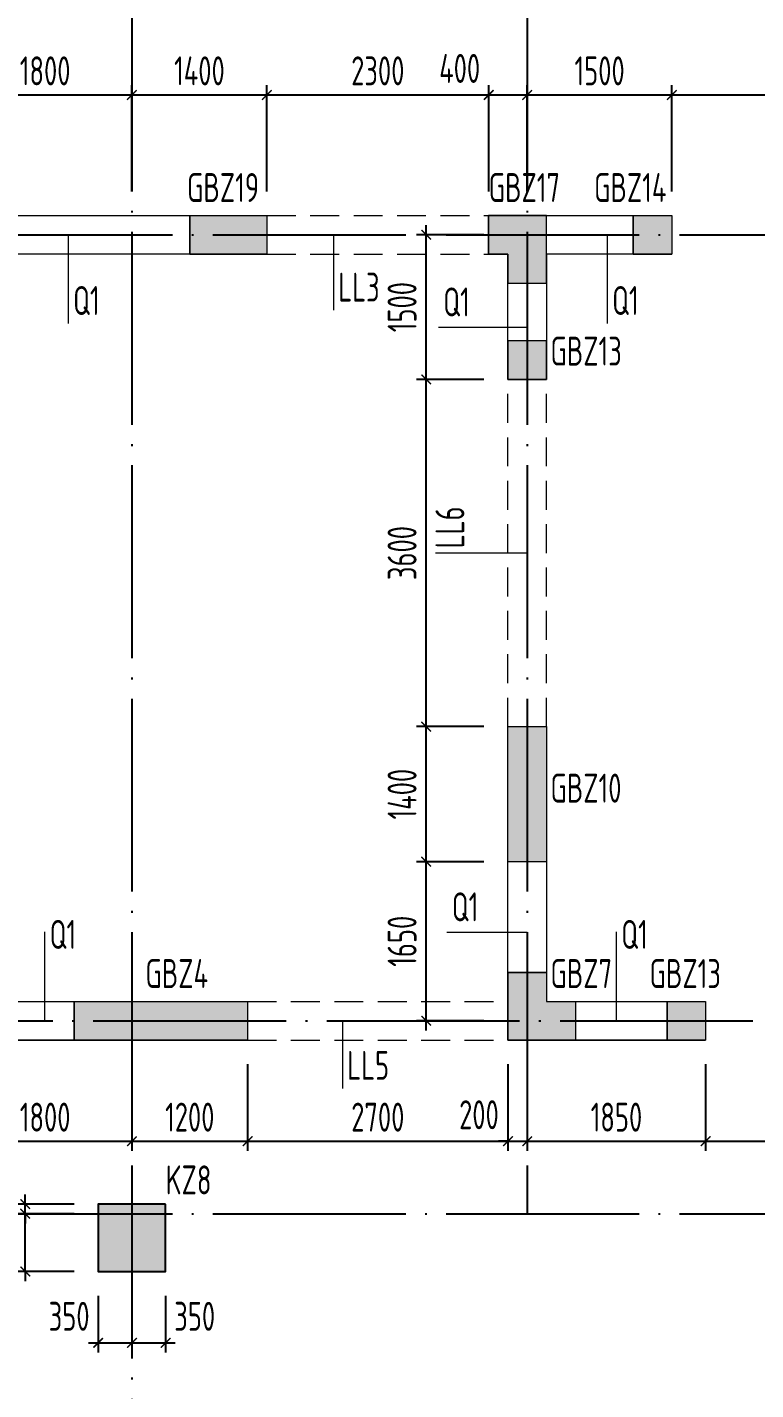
# Model space of a CAD drawing. Header units: millimetres. Extents: x -202076 to 1082610, y -439651 to 179350.
# Drawn here: x 126658 to 134213, y -130906 to -116779 of the extents above; entities that cross this region are included whole.
import ezdxf
from ezdxf.enums import TextEntityAlignment as Align

# ---------------------------------------------------------------- set-up
doc = ezdxf.new("R2010")
doc.units = ezdxf.units.MM
doc.header["$LTSCALE"] = 1000
for name, pattern in [('DASHED', [0.75, 0.5, -0.25]), ('DOTE', [2.42, 2, -0.2, 0.02, -0.2]), ('短虚线', [187.5, 125, -62.5])]:
    doc.linetypes.add(name, pattern=pattern)
doc.layers.add('A_AXIS-轴线', color=36, linetype='DOTE')
doc.layers.add('COLU', color=5, linetype='Continuous')
for name, color, linetype, lineweight in [('BEAM', 4, 'DASHED', 0), ('COLU_TEXT', 6, 'Continuous', 0), ('DIM', 3, 'Continuous', 0), ('WALL', 2, 'Continuous', 0), ('墙柱名称编号', 7, 'Continuous', 18), ('墙柱轮廓', 7, 'Continuous', 18), ('墙梁名称编号', 3, 'Continuous', 18), ('墙梁标注引线', 3, 'Continuous', 18), ('墙身名称编号', 3, 'Continuous', 18), ('墙身标注引线', 3, 'Continuous', 18), ('边缘构件填充', 253, 'Continuous', 18)]:
    doc.layers.add(name, color=color, linetype=linetype, lineweight=lineweight)
doc.styles.add('TSSD_Dimension', font='tssdeng.shx', dxfattribs={"width": 0.7, "bigfont": 'hztxt.shx'})
doc.styles.add('TSSD_Rein', font='tssdeng.shx', dxfattribs={"width": 0.7, "bigfont": 'hztxt.shx'})
doc.dimstyles.new('TSSD_100_100', dxfattribs={"dimtxt": 300, "dimasz": 100, "dimexe": 100, "dimexo": 250, "dimgap": 100, "dimtad": 1, "dimdec": 0, "dimzin": 0, "dimdsep": 46, "dimtxsty": 'TSSD_Dimension', "dimblk": 'ARCHTICK', "dimcen": 0, "dimdle": 100, "dimclrt": 7, "dimadec": 0, "dimazin": 0, "dimtfac": 1, "dimtdec": 0, "dimtix": 1, "dimtmove": 2, "dimatfit": 3, "dimfxl": 1, "dimtolj": 1, "dimtzin": 0, "dimarcsym": 0})

# ---------------------------------------------------------------- blocks, each defined once
blk = doc.blocks.new('_ARCHTICK')
at = {"color": 0, "linetype": 'ByBlock', "const_width": 0.15}
blk.add_lwpolyline([(-0.5, -0.5), (0.5, 0.5)], dxfattribs=at)
blk = doc.blocks.new('*D729')
at = {"layer": 'Defpoints', "color": 0, "transparency": 16777216}
for p in [(126637, -129081), (127393, -129081), (127393, -129681)]:
    blk.add_point(p, dxfattribs=at)
at = {"layer": 'DIM', "color": 0, "lineweight": -2, "transparency": 16777216}
for p, q in [((126637, -129081), (126637, -128981)), ((127143, -129081), (126537, -129081)), ((126637, -129681), (126637, -129081)), ((127143, -129681), (126537, -129681)), ((126637, -129681), (126637, -129781))]:
    blk.add_line(p, q, dxfattribs=at)
at = {"layer": 'DIM', "color": 0, "lineweight": -2, "transparency": 16777216, "xscale": 100, "yscale": 100, "zscale": 100}
for p, rotation in [((126637, -129081), 270), ((126637, -129681), 90)]:
    blk.add_blockref('_ARCHTICK', p, dxfattribs=dict(at, rotation=rotation))
at = {"layer": 'DIM', "color": 7, "transparency": 16777216, "insert": (126387, -129381), "char_height": 300, "attachment_point": 5, "rotation": 90, "style": 'TSSD_Dimension'}
blk.add_mtext('\\A1;600', dxfattribs=at)
blk = doc.blocks.new('*D730')
at = {"layer": 'Defpoints', "color": 0, "transparency": 16777216}
for p in [(126637, -128981), (127393, -128981), (127393, -129081)]:
    blk.add_point(p, dxfattribs=at)
at = {"layer": 'DIM', "color": 0, "lineweight": -2, "transparency": 16777216}
for p, q in [((127143, -128981), (126537, -128981)), ((126637, -128981), (126637, -128881)), ((126637, -129081), (126637, -128981)), ((127143, -129081), (126537, -129081)), ((126637, -129081), (126637, -129181))]:
    blk.add_line(p, q, dxfattribs=at)
at = {"layer": 'DIM', "color": 0, "lineweight": -2, "transparency": 16777216, "xscale": 100, "yscale": 100, "zscale": 100}
for p, rotation in [((126637, -128981), 270), ((126637, -129081), 90)]:
    blk.add_blockref('_ARCHTICK', p, dxfattribs=dict(at, rotation=rotation))
at = {"layer": 'DIM', "color": 7, "transparency": 16777216, "insert": (126362, -128699), "char_height": 300, "attachment_point": 5, "rotation": 90, "style": 'TSSD_Dimension'}
blk.add_mtext('\\A1;100', dxfattribs=at)
blk = doc.blocks.new('*D731')
at = {"layer": 'Defpoints', "color": 0, "transparency": 16777216}
for p in [(127393, -129681), (127743, -129681), (127743, -130420)]:
    blk.add_point(p, dxfattribs=at)
at = {"layer": 'DIM', "color": 0, "lineweight": -2, "transparency": 16777216}
for p, q in [((127393, -129931), (127393, -130520)), ((127743, -129931), (127743, -130520)), ((127293, -130420), (127843, -130420))]:
    blk.add_line(p, q, dxfattribs=at)
at = {"layer": 'DIM', "color": 0, "lineweight": -2, "transparency": 16777216, "xscale": 100, "yscale": 100, "zscale": 100, "rotation": 180}
blk.add_blockref('_ARCHTICK', (127393, -130420), dxfattribs=at)
at = {"layer": 'DIM', "color": 0, "lineweight": -2, "transparency": 16777216, "xscale": 100, "yscale": 100, "zscale": 100}
blk.add_blockref('_ARCHTICK', (127743, -130420), dxfattribs=at)
at = {"layer": 'DIM', "color": 7, "transparency": 16777216, "insert": (127092, -130145), "char_height": 300, "attachment_point": 5, "style": 'TSSD_Dimension'}
blk.add_mtext('\\A1;350', dxfattribs=at)
blk = doc.blocks.new('*D732')
at = {"layer": 'Defpoints', "color": 0, "transparency": 16777216}
for p in [(127743, -129681), (128093, -129681), (128093, -130420)]:
    blk.add_point(p, dxfattribs=at)
at = {"layer": 'DIM', "color": 0, "lineweight": -2, "transparency": 16777216}
for p, q in [((127743, -129931), (127743, -130520)), ((128093, -129931), (128093, -130520)), ((127643, -130420), (128193, -130420))]:
    blk.add_line(p, q, dxfattribs=at)
at = {"layer": 'DIM', "color": 0, "lineweight": -2, "transparency": 16777216, "xscale": 100, "yscale": 100, "zscale": 100, "rotation": 180}
blk.add_blockref('_ARCHTICK', (127743, -130420), dxfattribs=at)
at = {"layer": 'DIM', "color": 0, "lineweight": -2, "transparency": 16777216, "xscale": 100, "yscale": 100, "zscale": 100}
blk.add_blockref('_ARCHTICK', (128093, -130420), dxfattribs=at)
at = {"layer": 'DIM', "color": 7, "transparency": 16777216, "insert": (128394, -130145), "char_height": 300, "attachment_point": 5, "style": 'TSSD_Dimension'}
blk.add_mtext('\\A1;350', dxfattribs=at)
blk = doc.blocks.new('*D762')
at = {"layer": 'Defpoints', "color": 0, "transparency": 16777216}
for p in [(125943, -127281), (127743, -127281), (127743, -128330)]:
    blk.add_point(p, dxfattribs=at)
at = {"layer": 'DIM', "color": 0, "lineweight": -2, "transparency": 16777216}
for p, q in [((125943, -127531), (125943, -128430)), ((127743, -127531), (127743, -128430)), ((125843, -128330), (127843, -128330))]:
    blk.add_line(p, q, dxfattribs=at)
at = {"layer": 'DIM', "color": 0, "lineweight": -2, "transparency": 16777216, "xscale": 100, "yscale": 100, "zscale": 100, "rotation": 180}
blk.add_blockref('_ARCHTICK', (125943, -128330), dxfattribs=at)
at = {"layer": 'DIM', "color": 0, "lineweight": -2, "transparency": 16777216, "xscale": 100, "yscale": 100, "zscale": 100}
blk.add_blockref('_ARCHTICK', (127743, -128330), dxfattribs=at)
at = {"layer": 'DIM', "color": 7, "transparency": 16777216, "insert": (126843, -128080), "char_height": 300, "attachment_point": 5, "style": 'TSSD_Dimension'}
blk.add_mtext('\\A1;1800', dxfattribs=at)
blk = doc.blocks.new('*D763')
at = {"layer": 'Defpoints', "color": 0, "transparency": 16777216}
for p in [(127743, -127281), (128943, -127281), (128943, -128330)]:
    blk.add_point(p, dxfattribs=at)
at = {"layer": 'DIM', "color": 0, "lineweight": -2, "transparency": 16777216}
for p, q in [((127743, -127531), (127743, -128430)), ((128943, -127531), (128943, -128430)), ((127643, -128330), (129043, -128330))]:
    blk.add_line(p, q, dxfattribs=at)
at = {"layer": 'DIM', "color": 0, "lineweight": -2, "transparency": 16777216, "xscale": 100, "yscale": 100, "zscale": 100, "rotation": 180}
blk.add_blockref('_ARCHTICK', (127743, -128330), dxfattribs=at)
at = {"layer": 'DIM', "color": 0, "lineweight": -2, "transparency": 16777216, "xscale": 100, "yscale": 100, "zscale": 100}
blk.add_blockref('_ARCHTICK', (128943, -128330), dxfattribs=at)
at = {"layer": 'DIM', "color": 7, "transparency": 16777216, "insert": (128343, -128080), "char_height": 300, "attachment_point": 5, "style": 'TSSD_Dimension'}
blk.add_mtext('\\A1;1200', dxfattribs=at)
blk = doc.blocks.new('*D764')
at = {"layer": 'Defpoints', "color": 0, "transparency": 16777216}
for p in [(128943, -127281), (131643, -127281), (131643, -128330)]:
    blk.add_point(p, dxfattribs=at)
at = {"layer": 'DIM', "color": 0, "lineweight": -2, "transparency": 16777216}
for p, q in [((128943, -127531), (128943, -128430)), ((131643, -127531), (131643, -128430)), ((128843, -128330), (131743, -128330))]:
    blk.add_line(p, q, dxfattribs=at)
at = {"layer": 'DIM', "color": 0, "lineweight": -2, "transparency": 16777216, "xscale": 100, "yscale": 100, "zscale": 100, "rotation": 180}
blk.add_blockref('_ARCHTICK', (128943, -128330), dxfattribs=at)
at = {"layer": 'DIM', "color": 0, "lineweight": -2, "transparency": 16777216, "xscale": 100, "yscale": 100, "zscale": 100}
blk.add_blockref('_ARCHTICK', (131643, -128330), dxfattribs=at)
at = {"layer": 'DIM', "color": 7, "transparency": 16777216, "insert": (130293, -128080), "char_height": 300, "attachment_point": 5, "style": 'TSSD_Dimension'}
blk.add_mtext('\\A1;2700', dxfattribs=at)
blk = doc.blocks.new('*D765')
at = {"layer": 'Defpoints', "color": 0, "transparency": 16777216}
for p in [(131643, -127281), (131843, -127281), (131843, -128330)]:
    blk.add_point(p, dxfattribs=at)
at = {"layer": 'DIM', "color": 0, "lineweight": -2, "transparency": 16777216}
for p, q in [((131643, -127531), (131643, -128430)), ((131843, -127531), (131843, -128430)), ((131643, -128330), (131543, -128330)), ((131643, -128330), (131843, -128330)), ((131843, -128330), (131943, -128330))]:
    blk.add_line(p, q, dxfattribs=at)
at = {"layer": 'DIM', "color": 0, "lineweight": -2, "transparency": 16777216, "xscale": 100, "yscale": 100, "zscale": 100}
blk.add_blockref('_ARCHTICK', (131643, -128330), dxfattribs=at)
at = {"layer": 'DIM', "color": 0, "lineweight": -2, "transparency": 16777216, "xscale": 100, "yscale": 100, "zscale": 100, "rotation": 180}
blk.add_blockref('_ARCHTICK', (131843, -128330), dxfattribs=at)
at = {"layer": 'DIM', "color": 7, "transparency": 16777216, "insert": (131342, -128055), "char_height": 300, "attachment_point": 5, "style": 'TSSD_Dimension'}
blk.add_mtext('\\A1;200', dxfattribs=at)
blk = doc.blocks.new('*D766')
at = {"layer": 'Defpoints', "color": 0, "transparency": 16777216}
for p in [(131843, -127281), (133693, -127281), (133693, -128330)]:
    blk.add_point(p, dxfattribs=at)
at = {"layer": 'DIM', "color": 0, "lineweight": -2, "transparency": 16777216}
for p, q in [((131843, -127531), (131843, -128430)), ((133693, -127531), (133693, -128430)), ((131743, -128330), (133793, -128330))]:
    blk.add_line(p, q, dxfattribs=at)
at = {"layer": 'DIM', "color": 0, "lineweight": -2, "transparency": 16777216, "xscale": 100, "yscale": 100, "zscale": 100, "rotation": 180}
blk.add_blockref('_ARCHTICK', (131843, -128330), dxfattribs=at)
at = {"layer": 'DIM', "color": 0, "lineweight": -2, "transparency": 16777216, "xscale": 100, "yscale": 100, "zscale": 100}
blk.add_blockref('_ARCHTICK', (133693, -128330), dxfattribs=at)
at = {"layer": 'DIM', "color": 7, "transparency": 16777216, "insert": (132768, -128080), "char_height": 300, "attachment_point": 5, "style": 'TSSD_Dimension'}
blk.add_mtext('\\A1;1850', dxfattribs=at)
blk = doc.blocks.new('*D767')
at = {"layer": 'Defpoints', "color": 0, "transparency": 16777216}
for p in [(133693, -127281), (136143, -127281), (136143, -128330)]:
    blk.add_point(p, dxfattribs=at)
at = {"layer": 'DIM', "color": 0, "lineweight": -2, "transparency": 16777216}
for p, q in [((133693, -127531), (133693, -128430)), ((136143, -127531), (136143, -128430)), ((133593, -128330), (136243, -128330))]:
    blk.add_line(p, q, dxfattribs=at)
at = {"layer": 'DIM', "color": 0, "lineweight": -2, "transparency": 16777216, "xscale": 100, "yscale": 100, "zscale": 100, "rotation": 180}
blk.add_blockref('_ARCHTICK', (133693, -128330), dxfattribs=at)
at = {"layer": 'DIM', "color": 0, "lineweight": -2, "transparency": 16777216, "xscale": 100, "yscale": 100, "zscale": 100}
blk.add_blockref('_ARCHTICK', (136143, -128330), dxfattribs=at)
at = {"layer": 'DIM', "color": 7, "transparency": 16777216, "insert": (134918, -128080), "char_height": 300, "attachment_point": 5, "style": 'TSSD_Dimension'}
blk.add_mtext('\\A1;2450', dxfattribs=at)
blk = doc.blocks.new('*D789')
at = {"layer": 'Defpoints', "color": 0, "transparency": 16777216}
for p in [(127743, -117481), (125943, -118731), (127743, -118731)]:
    blk.add_point(p, dxfattribs=at)
at = {"layer": 'DIM', "color": 0, "lineweight": -2, "transparency": 16777216}
for p, q in [((125943, -118481), (125943, -117381)), ((127743, -118481), (127743, -117381)), ((125843, -117481), (127843, -117481))]:
    blk.add_line(p, q, dxfattribs=at)
at = {"layer": 'DIM', "color": 0, "lineweight": -2, "transparency": 16777216, "xscale": 100, "yscale": 100, "zscale": 100, "rotation": 180}
blk.add_blockref('_ARCHTICK', (125943, -117481), dxfattribs=at)
at = {"layer": 'DIM', "color": 0, "lineweight": -2, "transparency": 16777216, "xscale": 100, "yscale": 100, "zscale": 100}
blk.add_blockref('_ARCHTICK', (127743, -117481), dxfattribs=at)
at = {"layer": 'DIM', "color": 7, "transparency": 16777216, "insert": (126843, -117231), "char_height": 300, "attachment_point": 5, "style": 'TSSD_Dimension'}
blk.add_mtext('\\A1;1800', dxfattribs=at)
blk = doc.blocks.new('*D790')
at = {"layer": 'Defpoints', "color": 0, "transparency": 16777216}
for p in [(129143, -117481), (127743, -118731), (129143, -118731)]:
    blk.add_point(p, dxfattribs=at)
at = {"layer": 'DIM', "color": 0, "lineweight": -2, "transparency": 16777216}
for p, q in [((127743, -118481), (127743, -117381)), ((129143, -118481), (129143, -117381)), ((127643, -117481), (129243, -117481))]:
    blk.add_line(p, q, dxfattribs=at)
at = {"layer": 'DIM', "color": 0, "lineweight": -2, "transparency": 16777216, "xscale": 100, "yscale": 100, "zscale": 100, "rotation": 180}
blk.add_blockref('_ARCHTICK', (127743, -117481), dxfattribs=at)
at = {"layer": 'DIM', "color": 0, "lineweight": -2, "transparency": 16777216, "xscale": 100, "yscale": 100, "zscale": 100}
blk.add_blockref('_ARCHTICK', (129143, -117481), dxfattribs=at)
at = {"layer": 'DIM', "color": 7, "transparency": 16777216, "insert": (128443, -117231), "char_height": 300, "attachment_point": 5, "style": 'TSSD_Dimension'}
blk.add_mtext('\\A1;1400', dxfattribs=at)
blk = doc.blocks.new('*D791')
at = {"layer": 'Defpoints', "color": 0, "transparency": 16777216}
for p in [(131443, -117481), (129143, -118731), (131443, -118731)]:
    blk.add_point(p, dxfattribs=at)
at = {"layer": 'DIM', "color": 0, "lineweight": -2, "transparency": 16777216}
for p, q in [((129143, -118481), (129143, -117381)), ((131443, -118481), (131443, -117381)), ((129043, -117481), (131543, -117481))]:
    blk.add_line(p, q, dxfattribs=at)
at = {"layer": 'DIM', "color": 0, "lineweight": -2, "transparency": 16777216, "xscale": 100, "yscale": 100, "zscale": 100, "rotation": 180}
blk.add_blockref('_ARCHTICK', (129143, -117481), dxfattribs=at)
at = {"layer": 'DIM', "color": 0, "lineweight": -2, "transparency": 16777216, "xscale": 100, "yscale": 100, "zscale": 100}
blk.add_blockref('_ARCHTICK', (131443, -117481), dxfattribs=at)
at = {"layer": 'DIM', "color": 7, "transparency": 16777216, "insert": (130293, -117231), "char_height": 300, "attachment_point": 5, "style": 'TSSD_Dimension'}
blk.add_mtext('\\A1;2300', dxfattribs=at)
blk = doc.blocks.new('*D792')
at = {"layer": 'Defpoints', "color": 0, "transparency": 16777216}
for p in [(131843, -117481), (131443, -118731), (131843, -118731)]:
    blk.add_point(p, dxfattribs=at)
at = {"layer": 'DIM', "color": 0, "lineweight": -2, "transparency": 16777216}
for p, q in [((131443, -118481), (131443, -117381)), ((131843, -118481), (131843, -117381)), ((131343, -117481), (131943, -117481))]:
    blk.add_line(p, q, dxfattribs=at)
at = {"layer": 'DIM', "color": 0, "lineweight": -2, "transparency": 16777216, "xscale": 100, "yscale": 100, "zscale": 100, "rotation": 180}
blk.add_blockref('_ARCHTICK', (131443, -117481), dxfattribs=at)
at = {"layer": 'DIM', "color": 0, "lineweight": -2, "transparency": 16777216, "xscale": 100, "yscale": 100, "zscale": 100}
blk.add_blockref('_ARCHTICK', (131843, -117481), dxfattribs=at)
at = {"layer": 'DIM', "color": 7, "transparency": 16777216, "insert": (131142, -117206), "char_height": 300, "attachment_point": 5, "style": 'TSSD_Dimension'}
blk.add_mtext('\\A1;400', dxfattribs=at)
blk = doc.blocks.new('*D793')
at = {"layer": 'Defpoints', "color": 0, "transparency": 16777216}
for p in [(133343, -117481), (131843, -118731), (133343, -118731)]:
    blk.add_point(p, dxfattribs=at)
at = {"layer": 'DIM', "color": 0, "lineweight": -2, "transparency": 16777216}
for p, q in [((131843, -118481), (131843, -117381)), ((133343, -118481), (133343, -117381)), ((131743, -117481), (133443, -117481))]:
    blk.add_line(p, q, dxfattribs=at)
at = {"layer": 'DIM', "color": 0, "lineweight": -2, "transparency": 16777216, "xscale": 100, "yscale": 100, "zscale": 100, "rotation": 180}
blk.add_blockref('_ARCHTICK', (131843, -117481), dxfattribs=at)
at = {"layer": 'DIM', "color": 0, "lineweight": -2, "transparency": 16777216, "xscale": 100, "yscale": 100, "zscale": 100}
blk.add_blockref('_ARCHTICK', (133343, -117481), dxfattribs=at)
at = {"layer": 'DIM', "color": 7, "transparency": 16777216, "insert": (132593, -117231), "char_height": 300, "attachment_point": 5, "style": 'TSSD_Dimension'}
blk.add_mtext('\\A1;1500', dxfattribs=at)
blk = doc.blocks.new('*D794')
at = {"layer": 'Defpoints', "color": 0, "transparency": 16777216}
for p in [(136143, -117481), (133343, -118731), (136143, -118731)]:
    blk.add_point(p, dxfattribs=at)
at = {"layer": 'DIM', "color": 0, "lineweight": -2, "transparency": 16777216}
for p, q in [((133343, -118481), (133343, -117381)), ((136143, -118481), (136143, -117381)), ((133243, -117481), (136243, -117481))]:
    blk.add_line(p, q, dxfattribs=at)
at = {"layer": 'DIM', "color": 0, "lineweight": -2, "transparency": 16777216, "xscale": 100, "yscale": 100, "zscale": 100, "rotation": 180}
blk.add_blockref('_ARCHTICK', (133343, -117481), dxfattribs=at)
at = {"layer": 'DIM', "color": 0, "lineweight": -2, "transparency": 16777216, "xscale": 100, "yscale": 100, "zscale": 100}
blk.add_blockref('_ARCHTICK', (136143, -117481), dxfattribs=at)
at = {"layer": 'DIM', "color": 7, "transparency": 16777216, "insert": (134743, -117231), "char_height": 300, "attachment_point": 5, "style": 'TSSD_Dimension'}
blk.add_mtext('\\A1;2800', dxfattribs=at)
blk = doc.blocks.new('*D803')
at = {"layer": 'Defpoints', "color": 0, "transparency": 16777216}
for p in [(130795, -125431), (131643, -125431), (131643, -127081)]:
    blk.add_point(p, dxfattribs=at)
at = {"layer": 'DIM', "color": 0, "lineweight": -2, "transparency": 16777216}
for p, q in [((131393, -125431), (130695, -125431)), ((130795, -127181), (130795, -125331)), ((131393, -127081), (130695, -127081))]:
    blk.add_line(p, q, dxfattribs=at)
at = {"layer": 'DIM', "color": 0, "lineweight": -2, "transparency": 16777216, "xscale": 100, "yscale": 100, "zscale": 100}
for p, rotation in [((130795, -125431), 90), ((130795, -127081), 270)]:
    blk.add_blockref('_ARCHTICK', p, dxfattribs=dict(at, rotation=rotation))
at = {"layer": 'DIM', "color": 7, "transparency": 16777216, "insert": (130545, -126256), "char_height": 300, "attachment_point": 5, "rotation": 90, "style": 'TSSD_Dimension'}
blk.add_mtext('\\A1;1650', dxfattribs=at)
blk = doc.blocks.new('*D804')
at = {"layer": 'Defpoints', "color": 0, "transparency": 16777216}
for p in [(130795, -124031), (131643, -124031), (131643, -125431)]:
    blk.add_point(p, dxfattribs=at)
at = {"layer": 'DIM', "color": 0, "lineweight": -2, "transparency": 16777216}
for p, q in [((131393, -124031), (130695, -124031)), ((130795, -125531), (130795, -123931)), ((131393, -125431), (130695, -125431))]:
    blk.add_line(p, q, dxfattribs=at)
at = {"layer": 'DIM', "color": 0, "lineweight": -2, "transparency": 16777216, "xscale": 100, "yscale": 100, "zscale": 100}
for p, rotation in [((130795, -124031), 90), ((130795, -125431), 270)]:
    blk.add_blockref('_ARCHTICK', p, dxfattribs=dict(at, rotation=rotation))
at = {"layer": 'DIM', "color": 7, "transparency": 16777216, "insert": (130545, -124731), "char_height": 300, "attachment_point": 5, "rotation": 90, "style": 'TSSD_Dimension'}
blk.add_mtext('\\A1;1400', dxfattribs=at)
blk = doc.blocks.new('*D805')
at = {"layer": 'Defpoints', "color": 0, "transparency": 16777216}
for p in [(130795, -120431), (131643, -120431), (131643, -124031)]:
    blk.add_point(p, dxfattribs=at)
at = {"layer": 'DIM', "color": 0, "lineweight": -2, "transparency": 16777216}
for p, q in [((130795, -124131), (130795, -120331)), ((131393, -120431), (130695, -120431)), ((131393, -124031), (130695, -124031))]:
    blk.add_line(p, q, dxfattribs=at)
at = {"layer": 'DIM', "color": 0, "lineweight": -2, "transparency": 16777216, "xscale": 100, "yscale": 100, "zscale": 100}
for p, rotation in [((130795, -120431), 90), ((130795, -124031), 270)]:
    blk.add_blockref('_ARCHTICK', p, dxfattribs=dict(at, rotation=rotation))
at = {"layer": 'DIM', "color": 7, "transparency": 16777216, "insert": (130545, -122231), "char_height": 300, "attachment_point": 5, "rotation": 90, "style": 'TSSD_Dimension'}
blk.add_mtext('\\A1;3600', dxfattribs=at)
blk = doc.blocks.new('*D806')
at = {"layer": 'Defpoints', "color": 0, "transparency": 16777216}
for p in [(130795, -118931), (131643, -118931), (131643, -120431)]:
    blk.add_point(p, dxfattribs=at)
at = {"layer": 'DIM', "color": 0, "lineweight": -2, "transparency": 16777216}
for p, q in [((131393, -118931), (130695, -118931)), ((130795, -120531), (130795, -118831)), ((131393, -120431), (130695, -120431))]:
    blk.add_line(p, q, dxfattribs=at)
at = {"layer": 'DIM', "color": 0, "lineweight": -2, "transparency": 16777216, "xscale": 100, "yscale": 100, "zscale": 100}
for p, rotation in [((130795, -118931), 90), ((130795, -120431), 270)]:
    blk.add_blockref('_ARCHTICK', p, dxfattribs=dict(at, rotation=rotation))
at = {"layer": 'DIM', "color": 7, "transparency": 16777216, "insert": (130545, -119681), "char_height": 300, "attachment_point": 5, "rotation": 90, "style": 'TSSD_Dimension'}
blk.add_mtext('\\A1;1500', dxfattribs=at)

msp = doc.modelspace()

# ---------------------------------------------------------------- hatches: boundary and pattern name
at = {"layer": '边缘构件填充'}
h = msp.add_hatch(color=256, dxfattribs=at)
h.dxf.hatch_style = 1
h.paths.add_polyline_path([(129142.7, -118731), (128342.7, -118731), (128342.7, -119131), (129142.7, -119131)])
h = msp.add_hatch(color=256, dxfattribs=at)
h.dxf.hatch_style = 1
h.paths.add_polyline_path([(132042.7, -119431), (132042.7, -119131), (132042.7, -118731), (131442.7, -118731), (131442.7, -119131), (131642.7, -119131), (131642.7, -119431)])
h = msp.add_hatch(color=256, dxfattribs=at)
h.dxf.hatch_style = 1
h.paths.add_polyline_path([(133342.7, -119131), (133342.7, -118731), (132942.7, -118731), (132942.7, -119131)])
h = msp.add_hatch(color=256, dxfattribs=at)
h.dxf.hatch_style = 1
h.paths.add_polyline_path([(132042.7, -120031), (131642.7, -120031), (131642.7, -120431), (132042.7, -120431)])
h = msp.add_hatch(color=256, dxfattribs=at)
h.dxf.hatch_style = 1
h.paths.add_polyline_path([(131642.7, -125431), (131642.7, -124031), (132042.7, -124031), (132042.7, -125431)])
h = msp.add_hatch(color=256, dxfattribs=at)
h.dxf.hatch_style = 1
h.paths.add_polyline_path([(132342.7, -126881), (132042.7, -126881), (132042.7, -126581), (131642.7, -126581), (131642.7, -127281), (132342.7, -127281)])
h = msp.add_hatch(color=256, dxfattribs=at)
h.dxf.hatch_style = 1
h.paths.add_polyline_path([(127142.7, -126881), (127142.7, -127281), (128942.7, -127281), (128942.7, -126881)])
h = msp.add_hatch(color=256, dxfattribs=at)
h.dxf.hatch_style = 1
h.paths.add_polyline_path([(133692.7, -127281), (133692.7, -126881), (133292.7, -126881), (133292.7, -127281)])
h = msp.add_hatch(color=256, dxfattribs=at)
h.dxf.hatch_style = 1
h.paths.add_polyline_path([(128092.7, -128981), (127392.7, -128981), (127392.7, -129681), (128092.7, -129681)])

# ---------------------------------------------------------------- linework, layer by layer
at = {"layer": 'A_AXIS-轴线'}
for p, q in [((127742.7, -116481), (127742.7, -141681)), ((131842.7, -116481), (131842.7, -129081)), ((115242.7, -127081), (140192.7, -127081))]:
    msp.add_line(p, q, dxfattribs=at)
for points in [[(99542.7, -118931), (155943, -118931)], [(99542.7, -129081), (155943, -129081)]]:
    msp.add_lwpolyline(points, dxfattribs=at)
at = {"layer": 'BEAM', "ltscale": 0.6}
for p, q in [((129142.7, -118731), (131442.7, -118731)), ((129142.7, -119131), (131442.7, -119131)), ((131642.7, -124031), (131642.7, -120431)), ((132042.7, -124031), (132042.7, -120431)), ((128942.7, -126881), (131642.7, -126881)), ((128942.7, -127281), (131642.7, -127281))]:
    msp.add_line(p, q, dxfattribs=at)
at = {"layer": 'COLU'}
msp.add_lwpolyline([(128092.7, -128981), (127392.7, -128981), (127392.7, -129681), (128092.7, -129681)], close=True, dxfattribs=at)
at = {"layer": 'WALL'}
for points in [[(129142.7, -119131), (125942.7, -119131), (125942.7, -118731), (129142.7, -118731), (129142.7, -119131), (125942.7, -119131)], [(132042.7, -120431), (131642.7, -120431), (131642.7, -119131), (131442.7, -119131), (131442.7, -118731), (133342.7, -118731), (133342.7, -119131), (132042.7, -119131), (132042.7, -120431)], [(131642.7, -127281), (131642.7, -124031), (132042.7, -124031), (132042.7, -126881), (133692.7, -126881), (133692.7, -127281), (131642.7, -127281), (133692.7, -127281)], [(125942.7, -127281), (125942.7, -126881), (128942.7, -126881), (128942.7, -127281), (125942.7, -127281), (128942.7, -127281)]]:
    msp.add_lwpolyline(points, dxfattribs=at)
at = {"layer": '墙柱轮廓', "linetype": '短虚线'}
for points in [[(128342.7, -118731), (128342.7, -119131), (128342.7, -118731), (129142.7, -118731), (129142.7, -119131), (128342.7, -119131), (129142.7, -119131)], [(132942.7, -118731), (132942.7, -119131), (132942.7, -118731), (133342.7, -118731), (133342.7, -119131), (132942.7, -119131), (133342.7, -119131)], [(132042.7, -120031), (131642.7, -120031), (131642.7, -120431), (132042.7, -120431), (132042.7, -120031)], [(132042.7, -126581), (131642.7, -126581), (132042.7, -126581), (132042.7, -126881), (132342.7, -126881), (132342.7, -127281), (131642.7, -127281), (131642.7, -126581), (131642.7, -127281)], [(127142.7, -126881), (127142.7, -127281), (127142.7, -126881), (128942.7, -126881), (128942.7, -127281), (127142.7, -127281), (128942.7, -127281)], [(133292.7, -126881), (133292.7, -127281), (133292.7, -126881), (133692.7, -126881), (133692.7, -127281), (133292.7, -127281), (133692.7, -127281)]]:
    msp.add_lwpolyline(points, dxfattribs=at)
at = {"layer": '墙柱轮廓'}
msp.add_lwpolyline([(132042.7, -119431), (132042.7, -119131), (132042.7, -119131), (132042.7, -118731), (131442.7, -118731), (131442.7, -119131), (131642.7, -119131), (131642.7, -119431)], close=True, dxfattribs=at)
msp.add_lwpolyline([(131642.7, -125431), (131642.7, -124031), (132042.7, -124031), (132042.7, -125431), (131642.7, -125431)], dxfattribs=at)
at = {"layer": '墙梁标注引线'}
for p, q in [((129832.7, -118931), (129832.7, -119713.5)), ((131842.7, -122231), (130890.7, -122231)), ((129925.6, -127081), (129925.6, -127782.9))]:
    msp.add_line(p, q, dxfattribs=at)
at = {"layer": '墙身标注引线'}
for p, q in [((127082.7, -118931), (127082.7, -119852.2)), ((132672.7, -118931), (132672.7, -119852.2)), ((131842.7, -119893.5), (130921.5, -119893.5)), ((126839.7, -127081), (126839.7, -126159.8)), ((131842.7, -126166), (131010.2, -126166)), ((132767.7, -127081), (132767.7, -126159.8))]:
    msp.add_line(p, q, dxfattribs=at)

# ---------------------------------------------------------------- texts
at = {"layer": 'COLU_TEXT', "linetype": 'Continuous', "style": 'TSSD_Rein', "width": 0.7}
msp.add_text('KZ8', height=300, dxfattribs=at).set_placement((128092.7, -128881))
at = {"layer": '墙柱名称编号', "color": 2, "linetype": 'Continuous', "style": 'TSSD_Rein', "width": 0.7}
for s, p in [('GBZ19', (128314.5, -118681)), ('GBZ17', (131442.7, -118681)), ('GBZ14', (132536.1, -118681)), ('GBZ13', (132083.4, -120377.1)), ('GBZ10', (132083.4, -124908.6)), ('GBZ4', (127883, -126831)), ('GBZ7', (132083.4, -126831)), ('GBZ13', (133111.2, -126831))]:
    msp.add_text(s, height=300, dxfattribs=at).set_placement(p, align=Align.BOTTOM_LEFT)
at = {"layer": '墙梁名称编号', "linetype": 'Continuous', "style": 'TSSD_Rein', "width": 0.7}
for s, p in [('LL3', (129882.7, -119713.5)), ('LL5', (129975.6, -127782.9))]:
    msp.add_text(s, height=300, dxfattribs=at).set_placement(p, align=Align.BOTTOM_LEFT)
msp.add_text('LL6', height=300, rotation=90, dxfattribs=at).set_placement((130890.7, -122181), align=Align.TOP_LEFT)
at = {"layer": '墙身名称编号', "linetype": 'Continuous', "style": 'TSSD_Rein', "width": 0.7}
for p in [(127132.7, -119852.2), (130971.5, -119866.8), (132722.7, -119852.2), (131060.2, -126139.3), (126889.7, -126425.2), (132817.7, -126425.2)]:
    msp.add_text('Q1', height=300, dxfattribs=at).set_placement(p, align=Align.BOTTOM_LEFT)

# ---------------------------------------------------------------- dimensions: what is measured, and where the dimension line sits
at = {"layer": 'DIM'}
for base, p1, p2, picture, middle in [((127742.7, -117481), (125942.7, -118731), (127742.7, -118731), '*D789', (126842.7, -117231)), ((129142.7, -117481), (127742.7, -118731), (129142.7, -118731), '*D790', (128442.7, -117231)), ((131442.7, -117481), (129142.7, -118731), (131442.7, -118731), '*D791', (130292.7, -117231)), ((133342.7, -117481), (131842.7, -118731), (133342.7, -118731), '*D793', (132592.7, -117231)), ((136142.7, -117481), (133342.7, -118731), (136142.7, -118731), '*D794', (134742.7, -117231)), ((127742.7, -128330.1), (125942.7, -127281), (127742.7, -127281), '*D762', (126842.7, -128080.1)), ((128942.7, -128330.1), (127742.7, -127281), (128942.7, -127281), '*D763', (128342.7, -128080.1)), ((131642.7, -128330.1), (128942.7, -127281), (131642.7, -127281), '*D764', (130292.7, -128080.1)), ((133692.7, -128330.1), (131842.7, -127281), (133692.7, -127281), '*D766', (132767.7, -128080.1)), ((136142.7, -128330.1), (133692.7, -127281), (136142.7, -127281), '*D767', (134917.7, -128080.1))]:
    dim = msp.add_linear_dim(base=base, p1=p1, p2=p2, dimstyle='TSSD_100_100', dxfattribs=at)
    dim.commit()
    dim.dimension.update_dxf_attribs({"geometry": picture, "text_midpoint": middle})
for base, p1, p2, picture, middle in [((131842.7, -117481), (131442.7, -118731), (131842.7, -118731), '*D792', (131141.6, -117206)), ((131842.7, -128330.1), (131642.7, -127281), (131842.7, -127281), '*D765', (131341.6, -128055.1)), ((127742.7, -130420.5), (127392.7, -129681), (127742.7, -129681), '*D731', (127091.6, -130145.5)), ((128092.7, -130420.5), (127742.7, -129681), (128092.7, -129681), '*D732', (128393.7, -130145.5))]:
    dim = msp.add_linear_dim(base=base, p1=p1, p2=p2, dimstyle='TSSD_100_100', dxfattribs=at)
    dim.commit()
    dim.dimension.update_dxf_attribs({"geometry": picture, "text_midpoint": middle, "dimtype": 160})
for base, p1, p2, picture, middle in [((130795, -118931), (131642.7, -120431), (131642.7, -118931), '*D806', (130545, -119681)), ((130795, -120431), (131642.7, -124031), (131642.7, -120431), '*D805', (130545, -122231)), ((130795, -124031), (131642.7, -125431), (131642.7, -124031), '*D804', (130545, -124731)), ((130795, -125431), (131642.7, -127081), (131642.7, -125431), '*D803', (130545, -126256)), ((126637.4, -129081), (127392.7, -129681), (127392.7, -129081), '*D729', (126387.4, -129381))]:
    dim = msp.add_linear_dim(base=base, p1=p1, p2=p2, angle=90, dimstyle='TSSD_100_100', dxfattribs=at)
    dim.commit()
    dim.dimension.update_dxf_attribs({"geometry": picture, "text_midpoint": middle})
dim = msp.add_linear_dim(base=(126637.4, -128981), p1=(127392.7, -129081), p2=(127392.7, -128981), angle=90, dimstyle='TSSD_100_100', dxfattribs=at)
dim.commit()
dim.dimension.update_dxf_attribs({"geometry": '*D730', "text_midpoint": (126362.4, -128698.8), "dimtype": 160})

doc.saveas('drawing.dxf')
